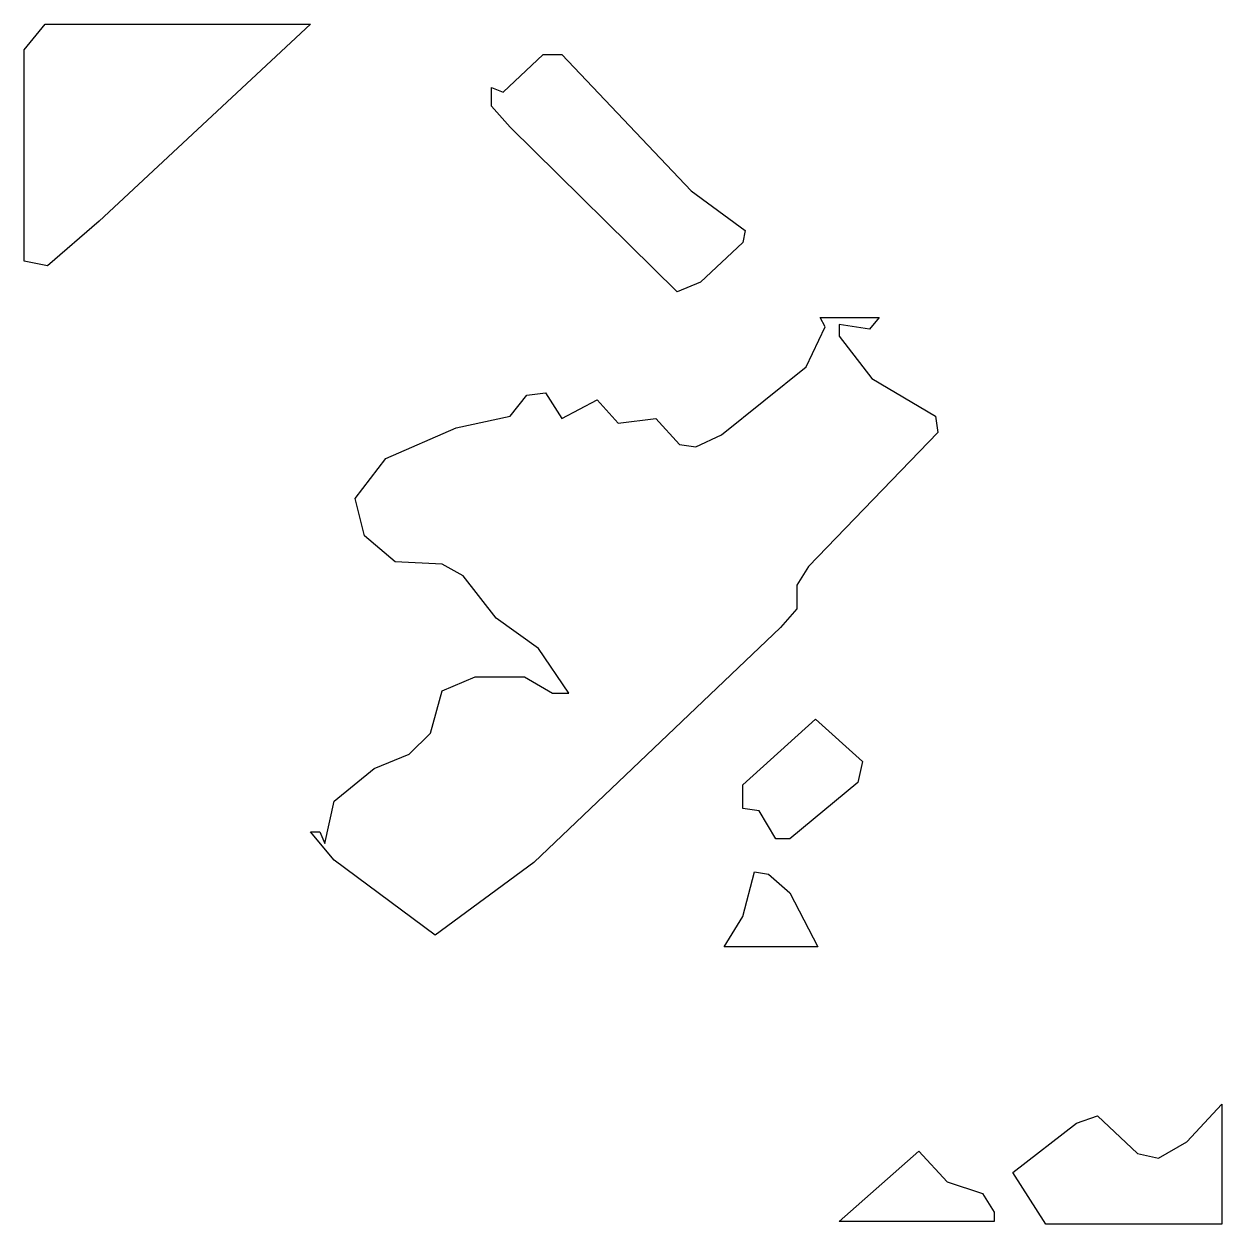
# Model space of a CAD drawing. Header units: metres. Extents: x 0 to 256, y 0 to 256.
import ezdxf

# ---------------------------------------------------------------- set-up
doc = ezdxf.new("R2010")
doc.units = ezdxf.units.M

msp = doc.modelspace()

# ---------------------------------------------------------------- linework, layer by layer
for points in [[(5.5, 204), (0.5, 205), (0.5, 250), (5, 255.5), (61.5, 255.5), (16.5, 213.5), (5.5, 204)], [(139.5, 198.5), (104, 233.5), (100, 238), (100, 242), (102.5, 241), (111, 249), (115, 249), (142.5, 220), (154, 211.5), (153.5, 209), (144.5, 200.5), (139.5, 198.5)], [(115, 171.5), (122.5, 175.5), (127, 170.5), (135, 171.5), (140, 166), (143.5, 165.5), (149, 168), (167, 182.5), (171, 191), (170, 193), (182.5, 193), (180.5, 190.5), (174, 191.5), (174, 189), (181, 180), (194.5, 172), (195, 168.5), (167.5, 140), (165, 136), (165, 131), (161.5, 127), (109, 77), (88, 61.5), (66.5, 77.5), (61.5, 83.5), (63.5, 83.5), (64.5, 81), (66.5, 90), (75, 97), (82.5, 100), (87, 104.5), (89.5, 113.5), (96.5, 116.5), (107, 116.5), (113, 113), (116.5, 113), (110, 122.5), (101, 129), (94, 138), (89.5, 140.5), (79.5, 141), (73, 146.5), (71, 154.5), (77.5, 163), (92.5, 169.5), (104, 172), (107.5, 176.5), (111.5, 177), (115, 171.5)], [(153.5, 88.5), (153.5, 93.5), (169, 107.5), (179, 98.5), (178, 94), (163.5, 82), (160.5, 82), (157, 88), (153.5, 88.5)], [(156, 75), (159, 74.5), (163.5, 70.5), (169.5, 59), (149.5, 59), (153.5, 65.5), (156, 75)], [(218, 0), (211, 11), (224.5, 21.5), (229, 23), (237.5, 15), (242, 14), (248, 17.5), (255.5, 25.5), (255.5, 0), (218, 0)], [(174, 0.5), (191, 15.5), (197, 9), (204.5, 6.5), (207, 2.5), (207, 0.5), (174, 0.5)]]:
    msp.add_lwpolyline(points, close=True)

doc.saveas('drawing.dxf')
